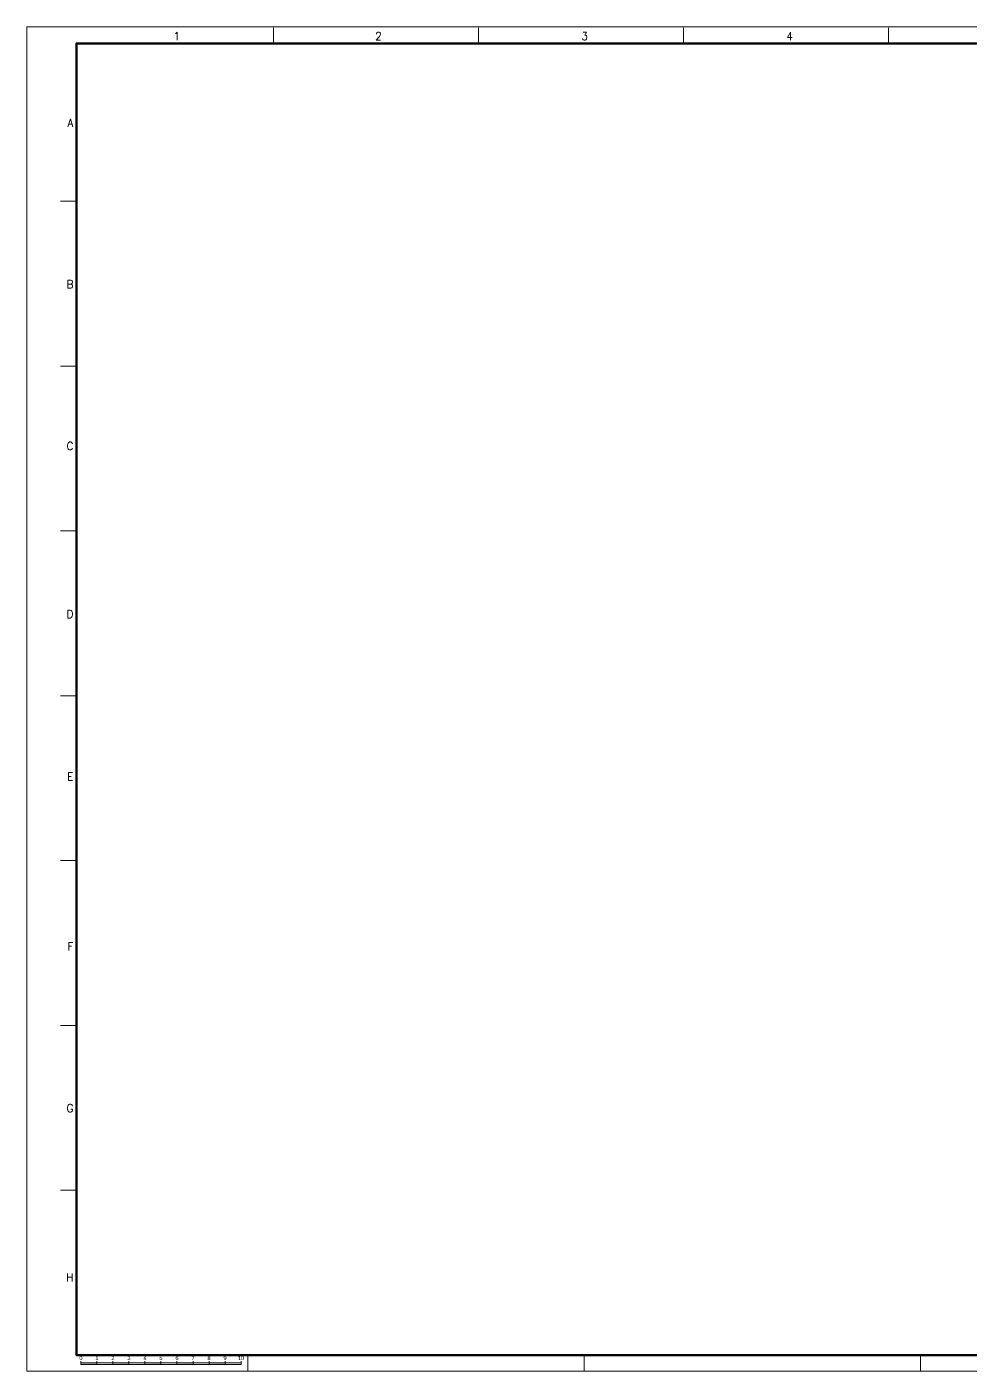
# Paper-space layout 'A0' of a CAD drawing. Header units: millimetres. Extents: x -1101 to 87, y 79 to 919.
# Drawn here: x -1101 to -512, y 79 to 919 of the extents above; entities that cross this region are included whole.
import ezdxf
from ezdxf.enums import TextEntityAlignment as Align

# ---------------------------------------------------------------- set-up
doc = ezdxf.new("R2010")
doc.units = ezdxf.units.MM
doc.header["$LTSCALE"] = 0.5
doc.layers.add('Border', color=7, linetype='Continuous', lineweight=0)
doc.styles.get("Standard").update_dxf_attribs({"font": 'arial.ttf'})
doc.styles.add('Style-STANDARD', font='STANDARD.shx')

# ---------------------------------------------------------------- blocks, each defined once
blk = doc.blocks.new('A0_v03_CZ')
at = {"layer": 'Border', "linetype": 'Continuous', "lineweight": 0}
h = blk.add_hatch(color=7, dxfattribs=at)
h.dxf.hatch_style = 1
h.paths.add_polyline_path([(-1144.27, 4.14), (-1144.27, 5.14), (-1154.27, 5.14), (-1154.27, 4.14)])
h.paths.add_polyline_path([(-1124.27, 4.14), (-1124.27, 5.14), (-1134.27, 5.14), (-1134.27, 4.14)])
h.paths.add_polyline_path([(-1114.27, 5.14), (-1114.27, 4.14), (-1104.27, 4.14), (-1104.27, 5.14)])
h.paths.add_polyline_path([(-1094.27, 5.14), (-1094.27, 4.14), (-1084.27, 4.14), (-1084.27, 5.14)])
h.paths.add_polyline_path([(-1074.27, 5.14), (-1074.27, 4.14), (-1064.27, 4.14), (-1064.27, 5.14)])
at = {"layer": 'Border', "color": 7, "linetype": 'Continuous', "lineweight": 0}
for p, q in [((-1034, 829.7), (-1034, 839.4)), ((-906, 829.7), (-906, 839.4)), ((-778, 829.7), (-778, 839.4)), ((-650, 829.7), (-650, 839.4)), ((-1167.1, 731), (-1157.1, 731)), ((-1167.1, 628), (-1157.1, 628)), ((-1167.1, 525), (-1157.1, 525)), ((-1167.1, 422), (-1157.1, 422)), ((-1167.1, 319), (-1157.1, 319)), ((-1167.1, 216), (-1157.1, 216)), ((-1167.1, 113), (-1157.1, 113)), ((-1050, 0), (-1050, 10)), ((-840, 0), (-840, 10)), ((-630, 0), (-630, 10))]:
    blk.add_line(p, q, dxfattribs=at)
blk.add_lwpolyline([(-1188, 0), (0, 0), (0, 840), (-1188, 840)], close=True, dxfattribs=at)
at = {"layer": 'Border', "color": 7, "linetype": 'Continuous', "lineweight": 50}
blk.add_lwpolyline([(-210, 10), (-1157.1, 10), (-1157.1, 829.7), (-10, 829.7), (-10, 297)], dxfattribs=at)
at = {"layer": 'Border', "color": 7, "linetype": 'Continuous', "lineweight": 0}
for points in [[(-1154.27, 4.14), (-1154.27, 6.14)], [(-1154.27, 5.14), (-1054.27, 5.14)], [(-1154.27, 4.14), (-1054.27, 4.14)], [(-1144.27, 4.14), (-1144.27, 6.14)], [(-1134.27, 4.14), (-1134.27, 6.14)], [(-1124.27, 4.14), (-1124.27, 6.14)], [(-1114.27, 4.14), (-1114.27, 6.14)], [(-1104.27, 4.14), (-1104.27, 6.14)], [(-1094.27, 4.14), (-1094.27, 6.14)], [(-1084.27, 4.14), (-1084.27, 6.14)], [(-1074.27, 4.14), (-1074.27, 6.14)], [(-1064.27, 4.14), (-1064.27, 6.14)], [(-1054.27, 4.14), (-1054.27, 6.14)]]:
    blk.add_lwpolyline(points, dxfattribs=at)
at = {"layer": 'Border', "color": 7, "linetype": 'Continuous', "lineweight": 30, "style": 'Style-STANDARD'}
for s, p in [('1', (-1096.3, 831.7)), ('2', (-970.4, 831.7)), ('3', (-841.6, 831.7)), ('4', (-713.7, 831.7))]:
    blk.add_text(s, height=5, dxfattribs=at).set_placement(p)
for s, p in [('A', (-1159.03, 780.1)), ('B', (-1159.03, 679.2)), ('C', (-1159.03, 578.1)), ('D', (-1159.03, 473.1)), ('E', (-1159.03, 371.5)), ('F', (-1159.03, 265.4)), ('G', (-1159.03, 164.3)), ('H', (-1159.03, 58.5))]:
    blk.add_text(s, height=5, dxfattribs=at).set_placement(p, align=Align.MIDDLE_RIGHT)
at = {"layer": 'Border', "color": 7, "linetype": 'Continuous', "lineweight": 0}
for s, p in [('0', (-1154.27, 8.14)), ('1', (-1144.27, 8.14)), ('2', (-1134.27, 8.14)), ('3', (-1124.27, 8.14)), ('4', (-1114.27, 8.14)), ('5', (-1104.27, 8.14)), ('6', (-1094.27, 8.14)), ('7', (-1084.27, 8.14)), ('8', (-1074.27, 8.14)), ('9', (-1064.27, 8.14)), ('10', (-1054.27, 8.14))]:
    blk.add_text(s, height=2.5, dxfattribs=at).set_placement(p, align=Align.MIDDLE)

psp = doc.layouts.new('A0')

# ---------------------------------------------------------------- block references
psp.add_blockref('A0_v03_CZ', (86.68, 79.45))

doc.saveas('drawing.dxf')
